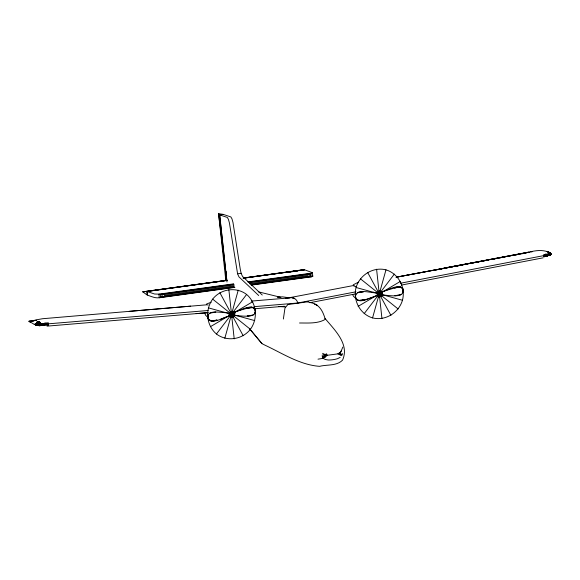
<?xml version="1.0" encoding="UTF-8"?>
<svg xmlns="http://www.w3.org/2000/svg" width="580" height="580" viewBox="0 0 580 580"><rect width="100%" height="100%" fill="white"/><g stroke="black" fill="none" stroke-linecap="round" stroke-linejoin="round"><path stroke-width="0.87" d="M250.393 329.317C258.158 318.688 256.773 303.043 246.609 294.451C236.154 286.426 220.697 288.883 212.657 299.128C204.892 309.763 206.277 325.409 216.442 333.993C226.896 342.026 242.36 339.568 250.393 329.317L233.624 315.904C230.702 318.442 228.969 312.076 232.725 312.576L232.29 317.18C221.125 311.779 241.962 309.01 232.29 317.18L231.957 316.426L232.536 311.634L232.13 312.562L232.551 316.441L233.109 316.926L234.204 314.853L234.073 313.657L232.536 311.634M208.097 310.503L48.575 323.807L40.672 323.481C42.978 328.309 30.646 323.227 39.715 325.743L34.329 324.423L29 321.248L36.12 320.204M233.109 316.926L231.681 311.612L231.558 312.736L233.124 316.267M35.119 324.111L36.989 324.974L48.416 325.046L48.575 323.807L48.466 323.118L44.805 322.922L44.957 325.119L36.989 324.974L34.329 324.423L39.063 325.612L34.829 324.235C37.062 322.32 38.323 327.192 34.829 324.235L40.259 325.721L36.772 325.192M377.217 295.271L381.792 293.328L382.416 293.676L378.174 294.437L377.217 295.271L378.66 295.524L381.466 292.827L382.191 292.835L377.689 295.988L379.124 295.901L381.002 292.458L381.72 292.117L378.356 296.525L379.675 296.105L380.444 292.255L381.053 291.58L379.153 296.815L380.27 296.119L379.849 292.24L380.255 291.29L380.009 296.837L380.842 295.938L379.276 292.414L379.4 291.269L380.828 296.583L381.343 295.59L378.784 292.762L378.58 291.522L381.546 296.083C382.256 284.867 373.121 300.643 382.379 294.56C377.942 282.75 373.766 303.898 382.379 294.56L381.952 293.915L376.993 294.423L378.203 293.828L382.379 294.56M234.24 312.2C240.497 310.728 248.32 304.594 254.591 308.437L254.323 308.147C260.326 319.522 239.09 315.535 234.182 315.375M402.738 292.059L403.006 292.342L402.563 288.528C406.341 299.628 386.729 294.799 381.654 294.952M229.97 316.332L234.472 313.178L233.74 313.149L230.934 315.853L230.637 316.868L231.398 316.223L234.001 312.453L233.276 312.779L231.398 316.223L231.435 317.159L233.334 311.924M356.062 287.499C352.749 300.128 359.861 314.106 372.556 317.92C385.432 321.117 398.736 312.801 402.469 300.259C405.783 287.622 398.67 273.651 385.976 269.838C373.092 266.633 359.796 274.956 356.062 287.499L376.688 293.168M548.477 252.365L550.529 253.155L547.948 251.669L550.971 253.823L549.354 255.512L549.325 253.424L543.996 255.577L400.497 283.228M543.975 256.795L543.822 254.903L546.157 253.873L546.527 256.041L543.975 256.795L551 254.185L549.456 253.199L548.375 253.627L550.935 254.344L548.839 253.445L551 254.185L546.353 256.433L551 254.185L549.108 253.329M283.373 319.029L284.961 308.074L287.868 304.543L307.944 301.781L309.684 302.586M231.768 314.193L231.862 315.041L233.117 314.868L233.03 314.019L232.13 313.874L231.768 314.193L233.117 314.868M232.275 315.252L232.609 313.809M224.815 338.263L230.804 316.803M232.246 311.649L238.235 290.181M372.556 317.92L378.544 296.452M379.987 291.305L385.976 269.838M340.185 357.403L337.4 358.737A32.197 31.037 -71.5 0 1 328.193 360.006L325.206 359.462L323.125 358.324L322.27 356.758L325.365 356.845L327.337 355.293L326.583 354.025L325.365 356.845L323.125 358.324L318.007 359.165M326.583 354.025L322.096 355.207L326.032 355.475L339.242 353.655L340.395 352.879L342.852 347.072M341.954 355.728L340.068 354.822L339.242 353.655L341.417 350.748M40.774 325.075L44.733 325.518L36.989 324.974L35.489 323.981L36.989 324.611L40.491 323.046L36.902 324.336L36.047 323.85L37.424 321.363L36.228 323.829L36.772 324.111L40.281 322.647L36.902 324.336L35.8 323.901L36.989 324.611L48.466 323.118M379.4 294.067L380.088 293.458L380.879 293.857L380.683 294.712L379.77 294.836L379.4 294.067L380.929 294.306M379.77 294.836L380.56 293.538M36.373 323.843L39.048 321.508L36.497 323.872L39.433 321.704L36.373 323.843L38.084 321.327L36.228 323.829L39.759 321.965L36.772 324.111L36.047 323.85M216.442 333.993L229.912 316.339M233.138 312.105L246.609 294.451M364.182 313.649L377.652 295.996M380.879 291.762L394.349 274.108M225.569 312.678C220.545 312.707 206.509 309.14 207.836 318.224C212.845 325.3 223.365 316.985 229.694 315.962M377.072 292.856C371.367 293.429 356.171 287.47 355.315 296.989C358.636 305.935 371.628 296.293 377.413 295.611M322.27 356.758L324.8 356.606L326.032 355.475L325.119 354.568L324.633 355.047L324.8 356.606L325.365 356.845M354.032 285.614L353.669 285.933L356.308 286.694M231.862 315.041L233.03 314.019M29.906 321.936L31.327 320.82L33.575 320.544M29.957 321.987L31.378 320.87M340.068 354.822L342.454 353.981L340.068 354.822L337.864 353.851L339.822 352.546L340.395 352.879L340.562 354.431L339.242 353.655M550.819 254.395L548.636 255.649L550.652 254.381L548.839 253.445L550.819 254.395L549.159 255.635L550.935 254.344L549.499 255.301M249.212 282.714L309.038 274.47L312.402 272.694L312.801 276.327L311.271 276.856L251.771 285.048M353.213 284.802L358.462 282.185M210.373 326.714L229.26 315.563M233.791 312.888L252.677 301.738M358.114 306.363L375.485 296.105M382.285 292.095L400.417 281.387M549.731 254.091L550.558 254.359L548.332 255.599L550.652 254.381L548.375 253.627L550.558 254.359L547.636 255.41L550.558 254.359L548.375 253.627M210.75 320.856L213.875 320.899L217.065 320.124L210.75 320.856C206.574 320.943 208.423 310.467 207.763 316.31C207.43 318.623 208.96 320.588 211.99 321.052L217.065 320.124M211.99 321.052L214.1 320.776M358.469 300.512L364.784 299.78C361.848 300.802 357.128 301.52 355.786 297.765C355.062 296.532 356.135 292.9 355.613 295.039C354.916 297.221 355.859 299.439 358.469 300.512L364.559 299.896L372.788 297.264M206.509 304.029L211.214 302.209M379.45 294.51L380.879 293.857M233.783 312.591L237.343 311.054L249.77 307.523L252.59 307.248L254.591 308.437M381.248 292.161C387.701 290.602 395.821 284.2 402.31 288.086L400.309 286.904L397.488 287.18L385.062 290.711L381.502 292.248M229.441 315.875L220.886 319.08M373.629 296.974L377.167 295.532M234.248 286.781L162.175 296.706C157.419 299.432 152.032 296.706 147.422 295.111L147.023 291.479L226.28 280.56M547.636 255.41L550.456 254.33M378.334 295.024L380.415 294.299L381.923 294.531M549.593 255.004L546.527 256.041L549.63 254.649L543.996 255.577L546.606 255.562L544.047 256.208M40.803 323.915L36.989 324.974L45.015 323.531M527.757 252.626L529.112 252.278M546.57 255.048L551 254.185L549.499 253.859L543.822 254.903M36.504 319.805L42.441 318.739L190.631 306.146M548.375 252.373L550.703 253.329L548.288 251.93L550.529 253.155L549.456 253.199L550.971 253.823L549.499 253.859M432.789 270.57L510.269 255.751M381.712 295.104L378.414 293.248L377.87 292.023L380.415 294.299L378.414 293.248L377.036 293.545L380.415 294.299L382.075 295.387M353.793 285.483L285.367 298.475M355.91 291.82L297.736 303.014L254.033 306.668M309.916 302.688L355.852 293.85M401.338 285.092L543.184 257.817M396.539 277.117L452.625 266.742M447.412 267.438L534.165 251.038C539.574 250.147 545.649 250.198 550.413 253.097M396.067 277.233L489.027 259.818M512.038 255.425L528.902 252.264L490.6 259.477M490.803 259.492L495.24 258.658M497.009 258.325L507.659 256.331M512.096 255.505L513.873 255.171M515.642 254.838L520.079 254.011M521.855 253.677L526.292 252.844M527.901 252.648L529.547 252.336M396.22 277.233L488.817 259.811M439.836 269.033L467.436 263.9M469.213 263.567L479.899 261.58M481.675 261.246L486.127 260.42M490.578 259.594L492.362 259.26M494.138 258.926L498.59 258.1M500.373 257.767L504.825 256.94M509.276 256.113L511.052 255.78M515.504 254.954L517.288 254.62M521.739 253.793L523.515 253.46M253.243 314.983L247.196 316.035L252.075 315.498M400.961 294.64L394.915 295.691L399.801 295.155M457.076 266.002L458.852 265.705M359.709 300.708L364.559 299.896M286.969 272.303L288.746 272.013M290.522 271.723L304.435 269.751L299.077 270.613M288.361 272.346L297.293 270.904M209.721 313.135L215.774 312.149L210.852 312.613M357.439 292.791L363.493 291.805L358.57 292.269M48.416 325.046L45.088 324.633L48.575 323.807L40.854 324.72L48.561 324.452M219.588 214.846L226.737 280.662L218.566 213.665L219.588 214.846L223.14 214.361L218.566 213.665L225.714 279.48L226.737 280.662L226.251 271.701M226.998 281.989L219.711 214.89L223.264 214.397L230.869 216.949L231.964 218.819L232.971 222.394L240.28 269.294L241.142 273.296L242.498 276.399L262.254 295.024M219.711 214.89L227.317 217.442L228.404 219.312L229.412 222.88L237.582 273.789L241.142 273.296M226.911 280.234L142.76 291.827L147.276 295.104L146.885 291.45L227.447 280.357M243.02 278.016L300.31 270.128M243.564 278.132L304.435 269.751L243.694 278.045M244.064 278.117L304.543 269.787L312.402 272.694M233.617 283.867L158.898 294.154L154.57 294.009L147.023 291.479M247.827 281.909L310.873 273.224L311.271 276.856L309.256 276.45L251.213 284.446M233.812 284.214L160.239 294.35L158.898 294.154L159.297 297.786L234.9 287.375M248.921 282.141L310.155 273.702L310.481 276.711L251.024 284.903M234.139 287.223L160.566 297.359L160.239 294.35L161.965 294.727L234.037 284.802M164.22 295.481L234.219 285.839M249.48 283.736L307.82 275.703M226.722 280.365L142.76 291.827L146.885 291.45M530.548 252.01L532.077 251.814M32.233 321.03L34.031 320.87L32.241 321.044M34.365 320.406L36.17 320.254M129.231 311.344L206.567 304.826M251.307 301.092L289.188 297.931C293.096 296.735 297.721 299.396 297.743 303.652M34.314 320.363L36.105 320.211M47.031 326.141L208.191 312.627M253.895 308.814L284.476 306.255M196.127 313.642L207.792 312.663M359.933 300.585L361.818 300.433L358.694 300.389M546.418 254.482L549.601 254.272M30.602 321.806L29 321.248L30.559 321.153M40.861 324.329L45.109 324.104M299.526 322.995C308.009 322.93 317.514 323.829 325.104 319.471L324.981 318.369C322.437 309.959 318.826 304.181 310.257 302.513M278.552 306.552L285.57 306.95M279.147 297.236L277.414 297.127L282.583 296.851L289.558 297.83M36.902 325.133L40.644 325.38M38.171 325.322L34.329 324.423L38.708 325.503L36.018 324.996M233.936 315.295L237.524 315.716M373.034 292.248L376.819 292.777M225.315 312.591L229.346 313.2M208.191 305.015L206.973 304.783M230.934 315.853L229.499 315.614L234.697 314.019L234.073 313.657L230.608 315.346L229.274 314.766L234.654 314.904L234.226 314.244L230.448 314.759L229.31 313.889L232.696 314.606L234.356 315.73L234.204 314.853L230.477 314.15L229.615 313.062L232.696 314.606L233.827 316.426L233.994 315.433L230.688 313.57L230.144 312.359L232.696 314.606L230.862 311.866L231.057 313.084L233.617 315.919M29 321.248L30.552 321.516M306.196 301.404L307.944 301.781M258.26 291.798L280.887 297.351M382.706 294.821L402.469 300.259M208.321 307.842L228.948 313.519M234.965 315.172L254.729 320.602M292.153 297.786L294.792 298.548L293.146 297.931M550.065 254.2L550.558 254.359M232.725 312.576L233.276 312.779M253.837 307.893L249.501 307.24L249.77 307.523M547.339 251.648L550.289 253.061L547.107 251.35M322.582 353.336L325.119 354.568M377.334 292.719L378.414 293.248M547.317 251.648L550.971 253.823L549.971 253.069M249.958 329.223L261.964 343.635L265.067 345.216C282.569 353.401 299.795 364.871 319.573 366.335C327.055 364.392 336.668 366.176 342.548 360.158C349.805 343.998 334.421 329.861 324.981 318.369M360.397 278.784L377.167 292.204M381.364 295.553L398.134 308.973M212.657 299.128L229.426 312.548M402.31 288.086L401.287 287.267L401.563 287.549L397.22 286.897L397.488 287.18M355.895 298.512L353.445 296.286L352.669 294.56M258.702 295.51L238.945 276.885L237.582 273.789M208.235 317.731L205.654 315.295L204.979 313.693M379.646 293.661L380.683 294.712M402.962 291.117L403.23 291.406L402.875 289.355L403.143 289.637L402.563 288.528M255.562 310.844L254.323 308.147M254.576 313.294L254.845 313.577L255.012 312.402L255.287 312.685L255.243 311.46M312.475 275.95L312.801 276.327M249.922 329.157L261.964 343.635M367.604 272.368L378.015 291.573M380.516 296.184L390.927 315.389M219.863 292.712L230.274 311.917M232.776 316.528L243.187 335.733M254.838 308.872L255.287 310.561M232.13 313.874L232.761 315.187M380.088 293.458L380.241 294.908M376.587 269.221L378.979 291.24M379.552 296.518L381.945 318.529M309.038 274.47L309.256 276.45M228.846 289.572L231.239 311.583M231.811 316.868L234.204 338.88M161.965 294.727L162.175 296.706M225.569 275.863L225.714 279.48M233.696 311.54A3.697 3.567 -71.5 0 1 234.313 312.489M251.379 307.067L246.507 307.944L252.858 307.531L246.775 308.226L251.648 307.349L251.379 307.067M399.105 286.723L394.226 287.6L400.584 287.187L394.494 287.883L399.373 287.006L399.105 286.723M317.419 305.464L314.846 304.116L317.419 305.464M402.832 288.811L402.041 287.803L402.832 288.811"/></g></svg>
